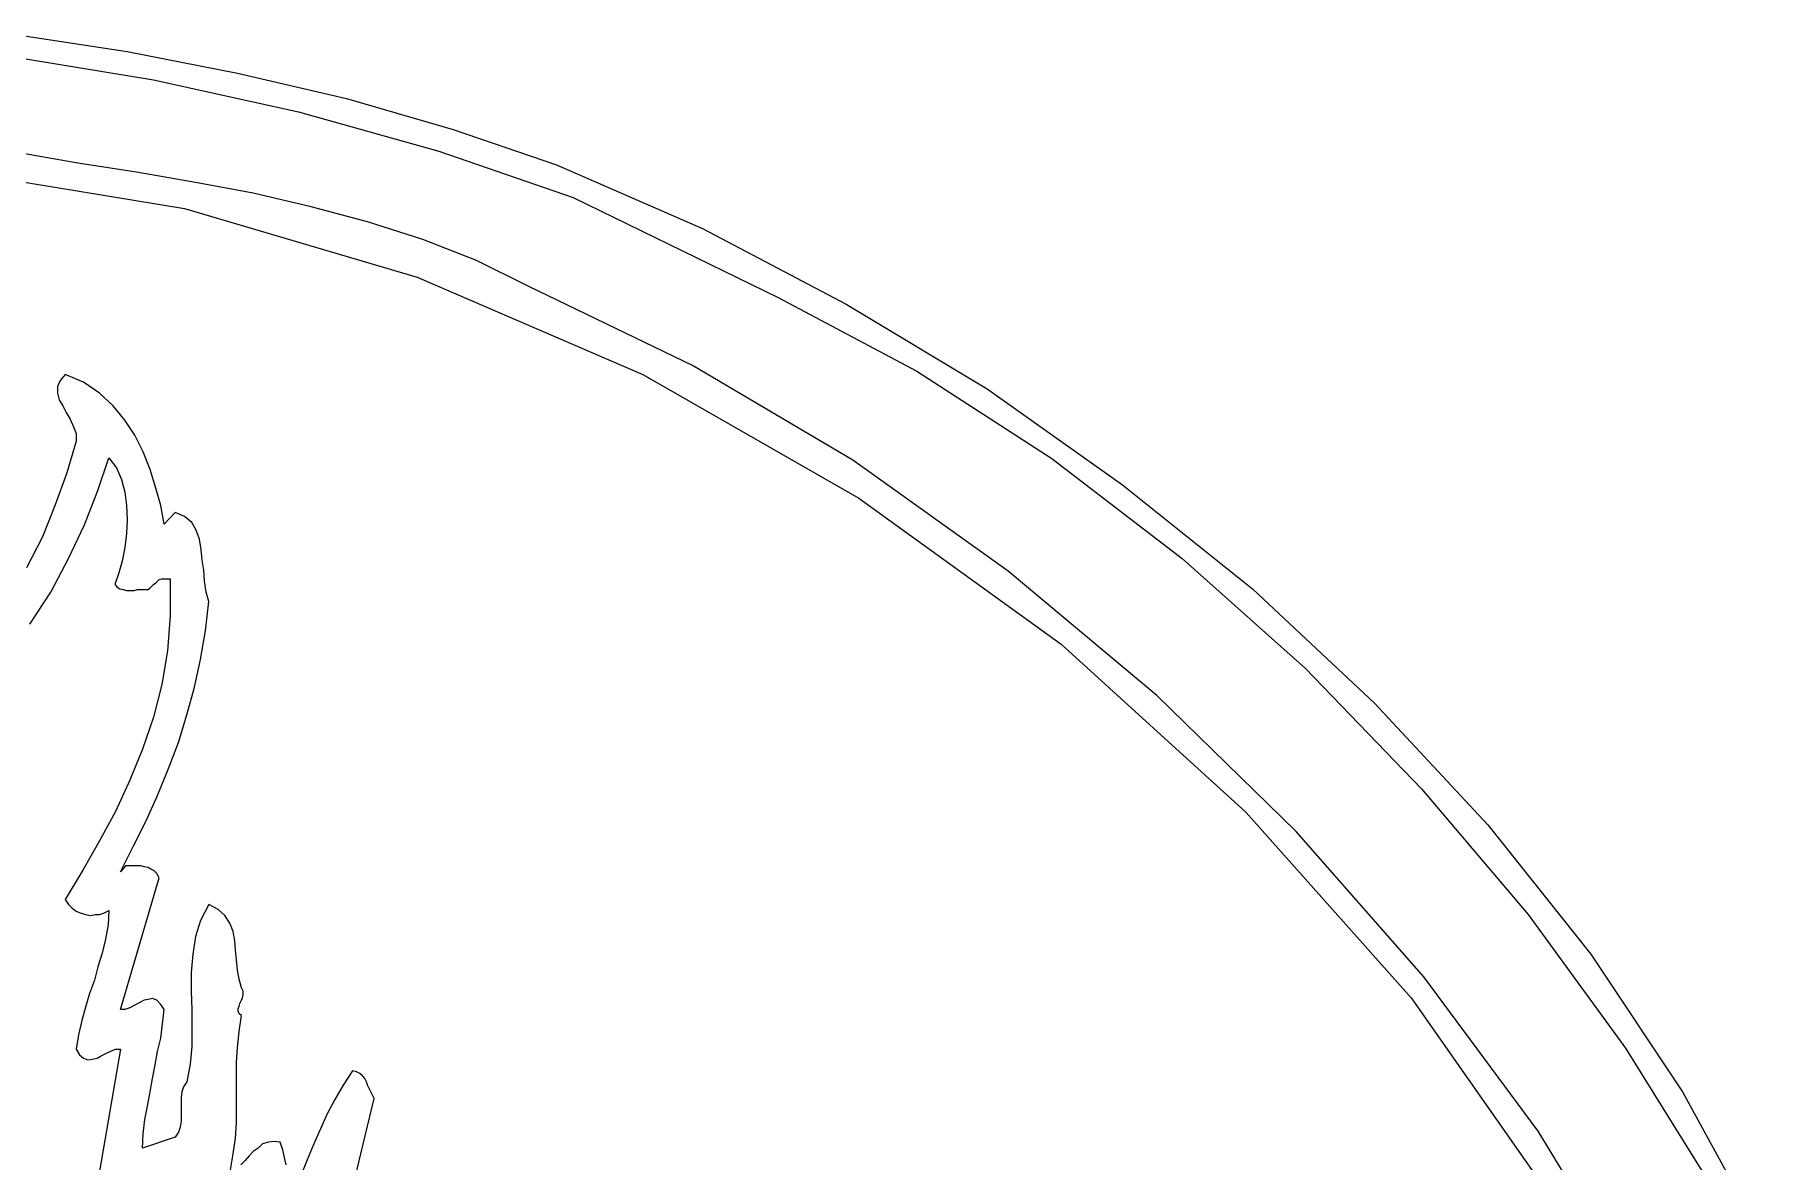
# Model space of a CAD drawing. Extents: x 0.03 to 5.78, y 0.01 to 9.07.
# Drawn here: x 3.489 to 5.546, y 7.694 to 9.036 of the extents above; entities that cross this region are included whole.
import ezdxf

# ---------------------------------------------------------------- set-up
doc = ezdxf.new("R2010")
doc.units = 0
doc.layers.add('1', color=7, linetype='Continuous')

msp = doc.modelspace()

# ---------------------------------------------------------------- linework, layer by layer
msp.add_lwpolyline([(3.467, 9.036), (3.6, 9.016), (3.731, 8.99), (3.861, 8.96), (3.988, 8.923), (4.111, 8.881), (4.285, 8.805), (4.456, 8.715), (4.624, 8.614), (4.785, 8.5), (4.94, 8.376), (5.085, 8.24), (5.22, 8.095), (5.343, 7.941), (5.452, 7.777), (5.546, 7.605)])
at = {"layer": '1'}
for points in [[(3.455, 9.011), (3.631, 8.982), (3.804, 8.944), (3.971, 8.897), (4.131, 8.842), (4.375, 8.723)], [(5.397, 7.538), (5.28, 7.73), (5.144, 7.914), (4.992, 8.087), (4.826, 8.249), (4.649, 8.397), (4.464, 8.529), (4.273, 8.642), (4.078, 8.736), (4.016, 8.767), (3.952, 8.792), (3.886, 8.813), (3.819, 8.831), (3.75, 8.847), (3.681, 8.86), (3.611, 8.872), (3.541, 8.883), (3.471, 8.895)], [(3.388, 8.875), (3.668, 8.829), (3.945, 8.747), (4.214, 8.631), (4.471, 8.484), (4.712, 8.31), (4.932, 8.11), (5.129, 7.889), (5.297, 7.649)], [(4.375, 8.723), (4.54, 8.635), (4.701, 8.531), (4.856, 8.412), (5.003, 8.281), (5.141, 8.138), (5.268, 7.988), (5.384, 7.829), (5.486, 7.665)], [(3.723, 7.684), (3.726, 7.703), (3.729, 7.722), (3.73, 7.74), (3.73, 7.758), (3.73, 7.776), (3.73, 7.793), (3.73, 7.812), (3.731, 7.83), (3.733, 7.849), (3.736, 7.868), (3.733, 7.87), (3.732, 7.873), (3.732, 7.876), (3.733, 7.879), (3.734, 7.882), (3.736, 7.886), (3.737, 7.889), (3.738, 7.893), (3.738, 7.897), (3.736, 7.901), (3.733, 7.911), (3.731, 7.922), (3.73, 7.934), (3.729, 7.946), (3.728, 7.957), (3.726, 7.968), (3.722, 7.978), (3.716, 7.987), (3.708, 7.994), (3.697, 8), (3.687, 7.981), (3.681, 7.962), (3.678, 7.941), (3.676, 7.919), (3.676, 7.897), (3.677, 7.875), (3.677, 7.853), (3.677, 7.831), (3.675, 7.81), (3.671, 7.789), (3.667, 7.783), (3.665, 7.777), (3.664, 7.77), (3.664, 7.763), (3.664, 7.756), (3.664, 7.749), (3.664, 7.742), (3.663, 7.735), (3.661, 7.729), (3.657, 7.723), (3.618, 7.71), (3.619, 7.727), (3.621, 7.744), (3.624, 7.76), (3.627, 7.777), (3.63, 7.793), (3.633, 7.809), (3.636, 7.825), (3.64, 7.841), (3.642, 7.858), (3.644, 7.875), (3.64, 7.881), (3.635, 7.886), (3.63, 7.888), (3.625, 7.887), (3.62, 7.886), (3.614, 7.883), (3.608, 7.88), (3.603, 7.877), (3.597, 7.875), (3.592, 7.875), (3.638, 8.032), (3.635, 8.037), (3.632, 8.04), (3.628, 8.042), (3.625, 8.044), (3.62, 8.045), (3.616, 8.046), (3.612, 8.046), (3.607, 8.046), (3.603, 8.046), (3.598, 8.046), (3.592, 8.039), (3.607, 8.069), (3.622, 8.099), (3.636, 8.13), (3.649, 8.162), (3.661, 8.193), (3.671, 8.226), (3.68, 8.259), (3.687, 8.292), (3.693, 8.326), (3.697, 8.361), (3.694, 8.372), (3.692, 8.385), (3.691, 8.398), (3.689, 8.41), (3.688, 8.423), (3.686, 8.435), (3.682, 8.446), (3.677, 8.455), (3.668, 8.462), (3.657, 8.467), (3.644, 8.453), (3.64, 8.475), (3.634, 8.496), (3.627, 8.518), (3.619, 8.539), (3.609, 8.559), (3.597, 8.577), (3.583, 8.594), (3.567, 8.609), (3.548, 8.622), (3.526, 8.631), (3.52, 8.624), (3.517, 8.617), (3.517, 8.609), (3.519, 8.601), (3.523, 8.594), (3.527, 8.586), (3.532, 8.578), (3.536, 8.569), (3.539, 8.561), (3.539, 8.552), (3.528, 8.514), (3.514, 8.476), (3.499, 8.438), (3.48, 8.401)], [(3.484, 8.334), (3.509, 8.372), (3.53, 8.412), (3.549, 8.452), (3.565, 8.493), (3.578, 8.532), (3.587, 8.52), (3.593, 8.506), (3.597, 8.491), (3.599, 8.475), (3.6, 8.458), (3.599, 8.442), (3.597, 8.425), (3.594, 8.409), (3.59, 8.395), (3.585, 8.381)], [(3.585, 8.381), (3.588, 8.378), (3.591, 8.376), (3.595, 8.375), (3.599, 8.374), (3.603, 8.374), (3.608, 8.374), (3.612, 8.375), (3.616, 8.375), (3.62, 8.375), (3.625, 8.375), (3.627, 8.377), (3.629, 8.379), (3.631, 8.381), (3.634, 8.383), (3.636, 8.385), (3.638, 8.387), (3.641, 8.388), (3.644, 8.388), (3.647, 8.388), (3.651, 8.388), (3.651, 8.344), (3.648, 8.302), (3.641, 8.262), (3.631, 8.223), (3.618, 8.185), (3.603, 8.148), (3.586, 8.111), (3.567, 8.076), (3.547, 8.041), (3.526, 8.006), (3.53, 8), (3.534, 7.996), (3.539, 7.992), (3.544, 7.99), (3.55, 7.988), (3.556, 7.987), (3.562, 7.988), (3.567, 7.988), (3.573, 7.99), (3.578, 7.993), (3.577, 7.976), (3.574, 7.959), (3.57, 7.942), (3.565, 7.926), (3.561, 7.91), (3.555, 7.894), (3.55, 7.878), (3.546, 7.862), (3.542, 7.845), (3.539, 7.828), (3.543, 7.821), (3.548, 7.817), (3.553, 7.815), (3.558, 7.816), (3.564, 7.817), (3.569, 7.82), (3.575, 7.823), (3.581, 7.826), (3.586, 7.828), (3.592, 7.828), (3.565, 7.671)], [(3.87, 7.67), (3.878, 7.703), (3.886, 7.736), (3.894, 7.769), (3.892, 7.773), (3.89, 7.777), (3.888, 7.781), (3.886, 7.785), (3.885, 7.789), (3.883, 7.793), (3.88, 7.796), (3.877, 7.799), (3.873, 7.801), (3.868, 7.802), (3.857, 7.785), (3.847, 7.768), (3.838, 7.751), (3.83, 7.733), (3.822, 7.715), (3.814, 7.696), (3.807, 7.678)], [(3.789, 7.69), (3.787, 7.699), (3.785, 7.708), (3.782, 7.717), (3.775, 7.718), (3.768, 7.717), (3.761, 7.715), (3.756, 7.71), (3.75, 7.706), (3.745, 7.701), (3.74, 7.695), (3.735, 7.69)]]:
    msp.add_lwpolyline(points, dxfattribs=at)

doc.saveas('drawing.dxf')
